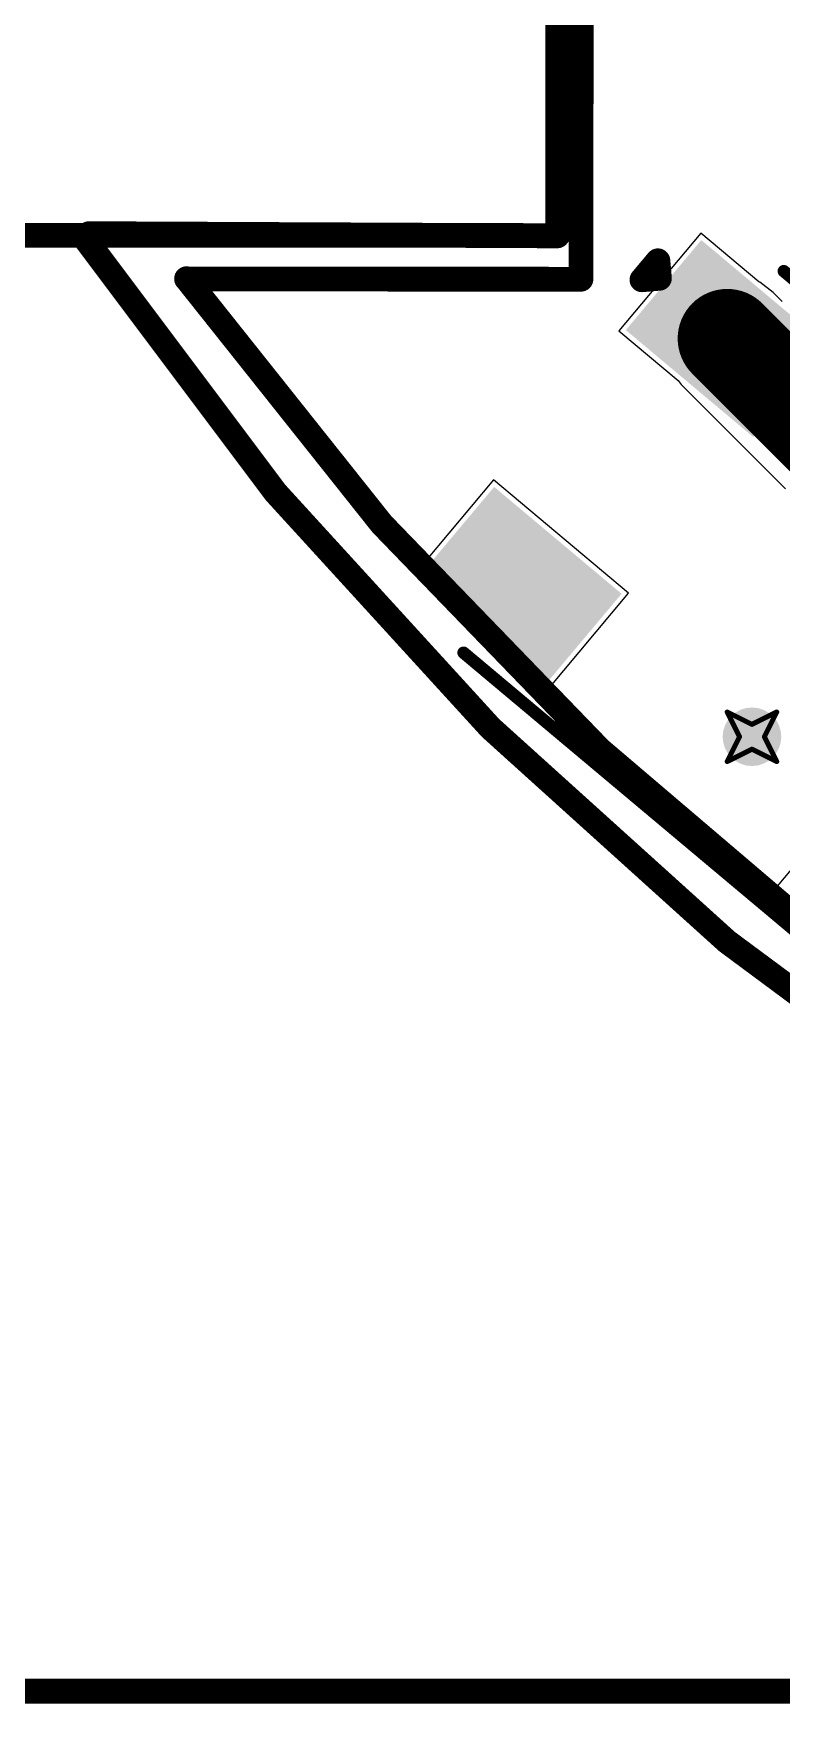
# Model space of a CAD drawing. Header units: inches. Extents: x -0.9 to 13.3, y -2.2 to 2.7.
# Drawn here: x -0.032 to 0.27, y -2.104 to -1.431 of the extents above; entities that cross this region are included whole.
import ezdxf

# ---------------------------------------------------------------- set-up
doc = ezdxf.new("R2010")
doc.units = ezdxf.units.IN
doc.header["$MEASUREMENT"] = 0
for name, color, linetype in [('Board Outline', 216, 'Continuous'), ('Bottom Layer', 5, 'Continuous'), ('Dimension', 6, 'Continuous'), ('Drill Drawing', 1, 'Continuous'), ('Top Layer', 1, 'Continuous'), ('Top Overlay', 2, 'Continuous'), ('Top Paste', 8, 'Continuous'), ('Top Solder', 216, 'Continuous'), ('Via Holes', 16, 'Continuous')]:
    doc.layers.add(name, color=color, linetype=linetype)

# ---------------------------------------------------------------- blocks, each defined once
blk = doc.blocks.new('WS2812B_XF02_W_18')
at = {"layer": 'Top Layer'}
for points in [[(-0.12795, 0.08465), (-0.0689, 0.08465), (-0.0689, 0.04528), (-0.12795, 0.04528)], [(0.12795, 0.04528), (0.0689, 0.04528), (0.0689, 0.08465), (0.12795, 0.08465)], [(-0.12795, -0.04528), (-0.0689, -0.04528), (-0.0689, -0.08465), (-0.12795, -0.08465)], [(0.0689, -0.04528), (0.12795, -0.04528), (0.12795, -0.08465), (0.0689, -0.08465)]]:
    blk.add_hatch(color=1, dxfattribs=at).paths.add_polyline_path(points)
at = {"layer": 'Top Paste'}
for points in [[(-0.12795, 0.08465), (-0.0689, 0.08465), (-0.0689, 0.04528), (-0.12795, 0.04528)], [(0.12795, 0.04528), (0.0689, 0.04528), (0.0689, 0.08465), (0.12795, 0.08465)], [(-0.12795, -0.04528), (-0.0689, -0.04528), (-0.0689, -0.08465), (-0.12795, -0.08465)], [(0.0689, -0.04528), (0.12795, -0.04528), (0.12795, -0.08465), (0.0689, -0.08465)]]:
    blk.add_hatch(color=8, dxfattribs=at).paths.add_polyline_path(points)
at = {"layer": 'Top Solder'}
for points in [[(-0.13195, 0.08865), (-0.0649, 0.08865), (-0.0649, 0.04128), (-0.13195, 0.04128)], [(0.13195, 0.04128), (0.0649, 0.04128), (0.0649, 0.08865), (0.13195, 0.08865)], [(-0.13195, -0.04128), (-0.0649, -0.04128), (-0.0649, -0.08865), (-0.13195, -0.08865)], [(0.0649, -0.04128), (0.13195, -0.04128), (0.13195, -0.08865), (0.0649, -0.08865)]]:
    blk.add_hatch(color=216, dxfattribs=at).paths.add_polyline_path(points)
at = {"layer": 'Top Overlay'}
for points in [[(-0.09843, 0.10043, 0.005, 0.005, 0), (0.09842, 0.10043, 0.005, 0.005, 0)], [(-0.14, 0.071, 0.01, 0.01, 0), (-0.135, 0.066, 0.01, 0.01, 0)], [(-0.14, 0.061, 0.01, 0.01, 0), (-0.14, 0.071, 0.01, 0.01, 0)], [(-0.14, 0.061, 0.01, 0.01, 0), (-0.135, 0.066, 0.01, 0.01, 0)], [(-0.09843, -0.10043, 0.005, 0.005, 0), (0.09842, -0.10043, 0.005, 0.005, 0)]]:
    blk.add_lwpolyline(points, format="xyseb", dxfattribs=at)
for points in [[(-0.09968, 0.10043, 0.0025, 0.0025, 1), (-0.09718, 0.10043, 0.0025, 0.0025, 1)], [(0.09717, 0.10043, 0.0025, 0.0025, 1), (0.09967, 0.10043, 0.0025, 0.0025, 1)], [(-0.1425, 0.071, 0.005, 0.005, 1), (-0.1375, 0.071, 0.005, 0.005, 1)], [(-0.1425, 0.071, 0.005, 0.005, 1), (-0.1375, 0.071, 0.005, 0.005, 1)], [(-0.1375, 0.066, 0.005, 0.005, 1), (-0.1325, 0.066, 0.005, 0.005, 1)], [(-0.1375, 0.066, 0.005, 0.005, 1), (-0.1325, 0.066, 0.005, 0.005, 1)], [(-0.1425, 0.061, 0.005, 0.005, 1), (-0.1375, 0.061, 0.005, 0.005, 1)], [(-0.1425, 0.061, 0.005, 0.005, 1), (-0.1375, 0.061, 0.005, 0.005, 1)], [(-0.09968, -0.10043, 0.0025, 0.0025, 1), (-0.09718, -0.10043, 0.0025, 0.0025, 1)], [(0.09717, -0.10043, 0.0025, 0.0025, 1), (0.09967, -0.10043, 0.0025, 0.0025, 1)]]:
    blk.add_lwpolyline(points, format="xyseb", close=True, dxfattribs=at)

msp = doc.modelspace()

# ---------------------------------------------------------------- hatches: boundary and pattern name
at = {"layer": 'Bottom Layer'}
h = msp.add_hatch(color=5, dxfattribs=at)
edge = h.paths.add_edge_path()
edge.add_arc((0.2576, -1.71461), 0.01181, 0, 360)
at = {"layer": 'Top Layer'}
h = msp.add_hatch(color=1, dxfattribs=at)
edge = h.paths.add_edge_path()
edge.add_arc((0.2576, -1.71461), 0.01181, 0, 360)
at = {"layer": 'Via Holes'}
h = msp.add_hatch(color=7, dxfattribs=at)
edge = h.paths.add_edge_path()
edge.add_arc((0.2576, -1.71461), 0.00591, 0, 360)

# ---------------------------------------------------------------- linework, layer by layer
at = {"layer": 'Board Outline'}
for points in [[(1.99867, 0.21567, 0.01, 0.01, -1.122171), (-0.01159, -1.51329, 0.01, 0.01, 0)], [(0.17917, 0.00065, 0.01, 0.01, 0), (0.17933, -1.51239, 0.01, 0.01, 0)], [(0.17929, -1.1147, 0.01, 0.01, 0), (0.17933, -1.51239, 0.01, 0.01, 0)], [(-0.00967, -1.51174, 0.01, 0.01, 0), (0.17913, -1.51262, 0.01, 0.01, 0)], [(0.17913, -1.51262, 0.01, 0.01, 0), (0.17913, -1.51238, 0.01, 0.01, 0)], [(0.17913, -1.51238, 0.01, 0.01, 0), (0.17933, -1.51239, 0.01, 0.01, 0)]]:
    msp.add_lwpolyline(points, format="xyseb", dxfattribs=at)
for points in [[(-0.01409, -1.51329, 0.005, 0.005, 1), (-0.00909, -1.51329, 0.005, 0.005, 1)], [(-0.01217, -1.51174, 0.005, 0.005, 1), (-0.00717, -1.51174, 0.005, 0.005, 1)], [(0.17663, -1.51238, 0.005, 0.005, 1), (0.18163, -1.51238, 0.005, 0.005, 1)], [(0.17663, -1.51238, 0.005, 0.005, 1), (0.18163, -1.51238, 0.005, 0.005, 1)], [(0.17663, -1.51262, 0.005, 0.005, 1), (0.18163, -1.51262, 0.005, 0.005, 1)], [(0.17663, -1.51262, 0.005, 0.005, 1), (0.18163, -1.51262, 0.005, 0.005, 1)], [(0.17683, -1.51239, 0.005, 0.005, 1), (0.18183, -1.51239, 0.005, 0.005, 1)], [(0.17683, -1.51239, 0.005, 0.005, 1), (0.18183, -1.51239, 0.005, 0.005, 1)], [(0.17683, -1.51239, 0.005, 0.005, 1), (0.18183, -1.51239, 0.005, 0.005, 1)]]:
    msp.add_lwpolyline(points, format="xyseb", close=True, dxfattribs=at)
at = {"layer": 'Bottom Layer'}
for p, q in [((0.18863, -1.53012), (0.19034, 0.0156)), ((0.03285, -1.53435), (0.03513, -1.5299)), ((0.05052, -1.55892), (0.03285, -1.53435)), ((0.03513, -1.5299), (0.18863, -1.53012)), ((0.0954, -1.61461), (0.05052, -1.55892)), ((0.14324, -1.66776), (0.0954, -1.61461)), ((0.19392, -1.71823), (0.14324, -1.66776)), ((0.24727, -1.76586), (0.19392, -1.71823)), ((0.30314, -1.8105), (0.24727, -1.76586))]:
    msp.add_line(p, q, dxfattribs=at)
at = {"layer": 'Dimension'}
for points in [[(0.04081, 0.0156, 0.01, 0.01, -3.064051), (0.02964, -1.5299, 0.01, 0.01, 0)], [(0.18863, -1.53012, 0.01, 0.01, 0), (0.19034, 0.0156, 0.01, 0.01, 0)], [(-0.51672, -1.51239, 0.01, 0.01, 0), (0.16433, -1.51239, 0.01, 0.01, 0)], [(0.02964, -1.52999, 0.01, 0.01, 0), (0.18863, -1.53012, 0.01, 0.01, 0)], [(-0.83972, -2.09949, 0.01, 0.01, 0), (1.0784, -2.09949, 0.01, 0.01, 0)]]:
    msp.add_lwpolyline(points, format="xyseb", dxfattribs=at)
for points in [[(0.16183, -1.51239, 0.005, 0.005, 1), (0.16683, -1.51239, 0.005, 0.005, 1)], [(0.02714, -1.5299, 0.005, 0.005, 1), (0.03214, -1.5299, 0.005, 0.005, 1)], [(0.02714, -1.52999, 0.005, 0.005, 1), (0.03214, -1.52999, 0.005, 0.005, 1)], [(0.18613, -1.53012, 0.005, 0.005, 1), (0.19113, -1.53012, 0.005, 0.005, 1)], [(0.18613, -1.53012, 0.005, 0.005, 1), (0.19113, -1.53012, 0.005, 0.005, 1)]]:
    msp.add_lwpolyline(points, format="xyseb", close=True, dxfattribs=at)
at = {"layer": 'Drill Drawing'}
for points in [[(0.2476, -1.70461, 0.002, 0.002, 0), (0.2576, -1.70961, 0.002, 0.002, 0)], [(0.2476, -1.70461, 0.002, 0.002, 0), (0.2526, -1.71461, 0.002, 0.002, 0)], [(0.2576, -1.70961, 0.002, 0.002, 0), (0.2676, -1.70461, 0.002, 0.002, 0)], [(0.2626, -1.71461, 0.002, 0.002, 0), (0.2676, -1.70461, 0.002, 0.002, 0)], [(0.2476, -1.72461, 0.002, 0.002, 0), (0.2526, -1.71461, 0.002, 0.002, 0)], [(0.2626, -1.71461, 0.002, 0.002, 0), (0.2676, -1.72461, 0.002, 0.002, 0)], [(0.2476, -1.72461, 0.002, 0.002, 0), (0.2576, -1.71961, 0.002, 0.002, 0)], [(0.2576, -1.71961, 0.002, 0.002, 0), (0.2676, -1.72461, 0.002, 0.002, 0)]]:
    msp.add_lwpolyline(points, format="xyseb", dxfattribs=at)
for points in [[(0.2471, -1.70461, 0.001, 0.001, 1), (0.2481, -1.70461, 0.001, 0.001, 1)], [(0.2471, -1.70461, 0.001, 0.001, 1), (0.2481, -1.70461, 0.001, 0.001, 1)], [(0.2671, -1.70461, 0.001, 0.001, 1), (0.2681, -1.70461, 0.001, 0.001, 1)], [(0.2671, -1.70461, 0.001, 0.001, 1), (0.2681, -1.70461, 0.001, 0.001, 1)], [(0.2571, -1.70961, 0.001, 0.001, 1), (0.2581, -1.70961, 0.001, 0.001, 1)], [(0.2571, -1.70961, 0.001, 0.001, 1), (0.2581, -1.70961, 0.001, 0.001, 1)], [(0.2521, -1.71461, 0.001, 0.001, 1), (0.2531, -1.71461, 0.001, 0.001, 1)], [(0.2521, -1.71461, 0.001, 0.001, 1), (0.2531, -1.71461, 0.001, 0.001, 1)], [(0.2621, -1.71461, 0.001, 0.001, 1), (0.2631, -1.71461, 0.001, 0.001, 1)], [(0.2621, -1.71461, 0.001, 0.001, 1), (0.2631, -1.71461, 0.001, 0.001, 1)], [(0.2471, -1.72461, 0.001, 0.001, 1), (0.2481, -1.72461, 0.001, 0.001, 1)], [(0.2471, -1.72461, 0.001, 0.001, 1), (0.2481, -1.72461, 0.001, 0.001, 1)], [(0.2571, -1.71961, 0.001, 0.001, 1), (0.2581, -1.71961, 0.001, 0.001, 1)], [(0.2571, -1.71961, 0.001, 0.001, 1), (0.2581, -1.71961, 0.001, 0.001, 1)], [(0.2671, -1.72461, 0.001, 0.001, 1), (0.2681, -1.72461, 0.001, 0.001, 1)], [(0.2671, -1.72461, 0.001, 0.001, 1), (0.2681, -1.72461, 0.001, 0.001, 1)]]:
    msp.add_lwpolyline(points, format="xyseb", close=True, dxfattribs=at)
at = {"layer": 'Top Layer'}
for p, q in [((0.18863, -1.53012), (0.19034, 0.0156)), ((0.23693, -1.5115), (0.20391, -1.55086)), ((0.26032, -1.53113), (0.23693, -1.5115)), ((0.03285, -1.53435), (0.03513, -1.5299)), ((0.05052, -1.55892), (0.03285, -1.53435)), ((0.03513, -1.5299), (0.18863, -1.53012)), ((0.26075, -1.53131), (0.26032, -1.53113)), ((0.26618, -1.53547), (0.26075, -1.53131)), ((0.26975, -1.53904), (0.26618, -1.53547)), ((0.20391, -1.55086), (0.22786, -1.57095)), ((0.0954, -1.61461), (0.05052, -1.55892)), ((0.22786, -1.57095), (0.22909, -1.57256)), ((0.22909, -1.57256), (0.27112, -1.61459)), ((0.12132, -1.64341), (0.0954, -1.61461)), ((0.15342, -1.61103), (0.12632, -1.64332)), ((0.20785, -1.6567), (0.15342, -1.61103)), ((0.12632, -1.64332), (0.12132, -1.64341)), ((0.17483, -1.69606), (0.20785, -1.6567)), ((0.17331, -1.69771), (0.17483, -1.69606)), ((0.17483, -1.69606), (0.17483, -1.69606)), ((0.19392, -1.71823), (0.17331, -1.69771)), ((0.24727, -1.76586), (0.19392, -1.71823)), ((0.27982, -1.76041), (0.26556, -1.77741)), ((0.26092, -1.77677), (0.24727, -1.76586)), ((0.26556, -1.77741), (0.26092, -1.77677))]:
    msp.add_line(p, q, dxfattribs=at)
msp.add_lwpolyline([(0.24764, -1.55402, 0.04, 0.04, 0), (0.28967, -1.59605, 0.04, 0.04, 0)], format="xyseb", dxfattribs=at)
msp.add_lwpolyline([(0.23764, -1.55402, 0.02, 0.02, 1), (0.25764, -1.55402, 0.02, 0.02, 1)], format="xyseb", close=True, dxfattribs=at)

# ---------------------------------------------------------------- block references
at = {"rotation": 320}
msp.add_blockref('WS2812B_XF02_W_18', (0.28128, -1.66705), dxfattribs=at)

doc.saveas('drawing.dxf')
